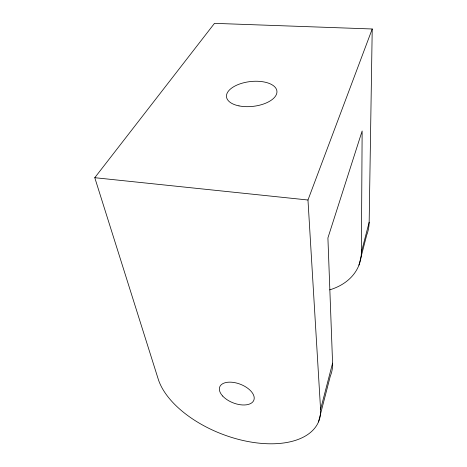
<?xml version="1.0" encoding="UTF-8"?>
<svg xmlns="http://www.w3.org/2000/svg" width="467" height="467" viewBox="0 0 467 467"><rect width="100%" height="100%" fill="white"/><g stroke="black" fill="none" stroke-linecap="round" stroke-linejoin="round"><path stroke-width="0.7" d="M329.702 289.861A69.227 49.479 20.5 0 0 361.382 252.168L362.141 130.97L327.91 237.931L332.58 363.163A81.153 48.416 21 0 1 330.344 375.988L318.476 421.964M358.942 265.151L366.694 235.123A65.999 49.286 20.2 0 0 369.158 222.222L372.222 28.983L214.493 23.35L94.778 177.699L158.208 379.064A86.103 47.149 21.2 0 0 248.426 441.607A86.103 47.149 21.2 0 0 320.578 409.419L332.58 363.163M361.382 252.168L369.158 222.222M320.578 409.419L307.975 200.004L372.222 28.983M94.778 177.699L307.975 200.004M222.666 396.034A18.301 9.982 21.2 0 0 252.705 401.994A18.301 9.982 21.2 0 0 234.977 382.677A18.301 9.982 21.2 0 0 222.666 396.034M238.993 105.886A25.37 12.469 -6.5 0 0 276.954 91.818A25.37 12.469 -6.5 0 0 239.174 84.165A25.37 12.469 -6.5 0 0 238.993 105.886"/></g></svg>
